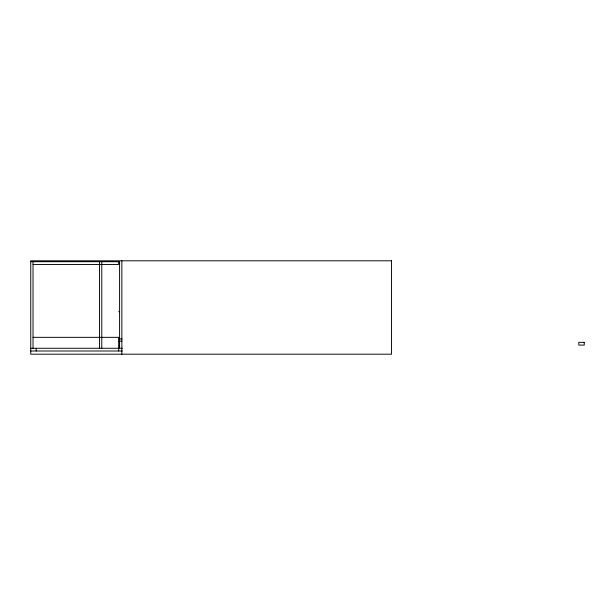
<?xml version="1.0" encoding="UTF-8"?>
<svg xmlns="http://www.w3.org/2000/svg" width="615" height="615" viewBox="0 0 615 615"><rect width="100%" height="100%" fill="white"/><g stroke="black" fill="none" stroke-linecap="round" stroke-linejoin="round"><path stroke-width="0.92" d="M30.75 261.713L119.587 261.713L119.587 348.275M33.026 264.45L118.672 264.45L118.672 261.713M118.672 311.659L119.587 311.659M33.026 337.335L118.672 337.335L118.672 351.004M119.102 338.934L121.985 338.934M119.102 341.21L121.985 341.21M30.75 348.275L122.316 348.275M30.75 351.004L122.316 351.004M121.862 260.806L121.862 354.194M101.775 261.713L101.775 348.275M99.499 261.713L99.499 348.275M36.216 348.275L36.216 351.004M33.026 261.713L33.026 348.275M391.547 260.806L30.75 260.806L30.75 354.194L391.547 354.194L391.547 260.806M584.25 342.347L578.784 342.347L578.784 345.084L584.25 345.084L584.25 342.347"/></g></svg>
